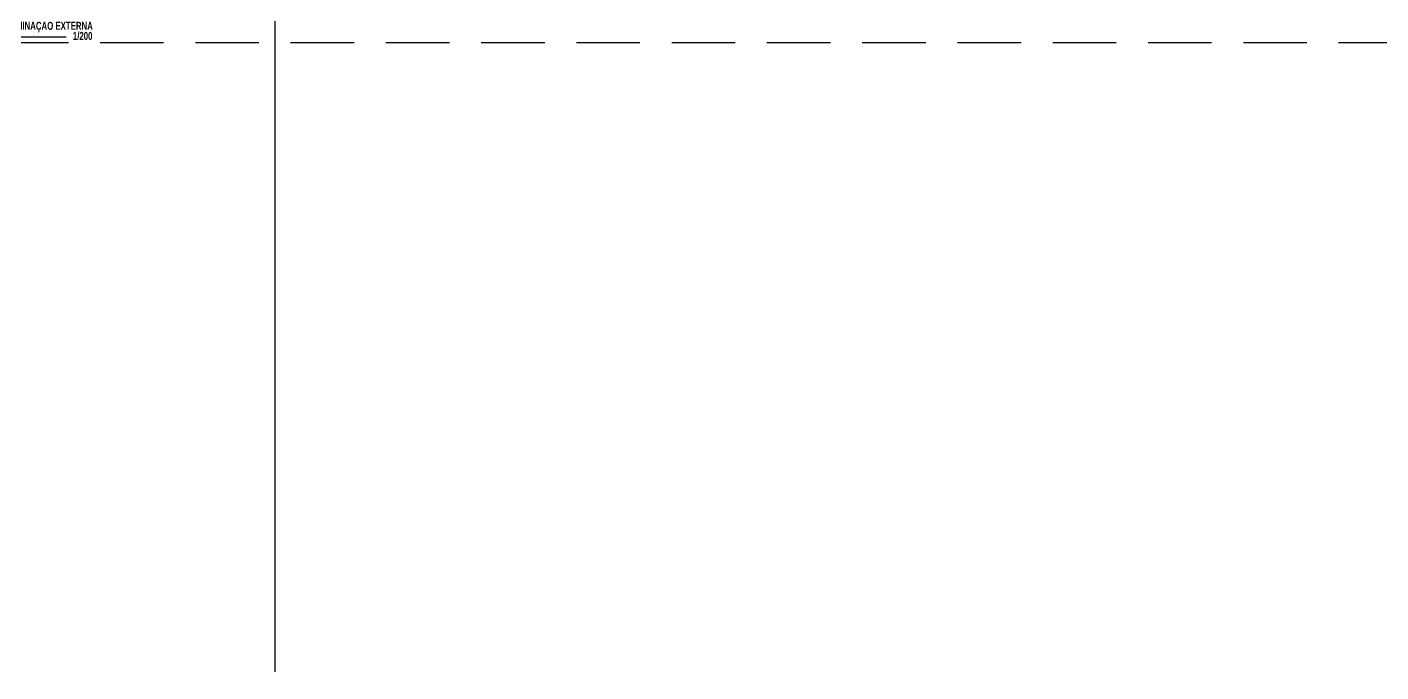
# Model space of a CAD drawing. Header units: millimetres. Extents: x 214 to 1190, y -192 to 1092.
# Drawn here: x 610.5 to 745.9, y 804 to 868.5 of the extents above; entities that cross this region are included whole.
import ezdxf

# ---------------------------------------------------------------- set-up
doc = ezdxf.new("R2010")
doc.units = ezdxf.units.MM
doc.linetypes.add('OCULTA2', pattern=[4.7625, 3.175, -1.5875])
doc.layers.add('I-CARIMBO', color=1, linetype='Continuous')
doc.layers.add('I-TEXTOS', color=2, linetype='Continuous', lineweight=25)
doc.styles.add('SANSSERIFBOLD', font='sasb____.pfb')

msp = doc.modelspace()

# ---------------------------------------------------------------- linework, layer by layer
at = {"linetype": 'OCULTA2', "ltscale": 2}
msp.add_lwpolyline([(590.86, 987.7), (757.52, 987.7), (757.52, 866.95), (590.86, 866.95)], close=True, dxfattribs=at)
at = {"layer": 'I-CARIMBO'}
msp.add_line((635.3, 1092.09), (635.3, 804.03), dxfattribs=at)
at = {"layer": 'I-TEXTOS', "color": 4}
msp.add_line((604.26, 867.55), (614.44, 867.55), dxfattribs=at)

# ---------------------------------------------------------------- texts
at = {"layer": 'I-TEXTOS', "color": 4, "style": 'SANSSERIFBOLD', "width": 0.7}
for s, p in [('PLANTA BAIXA - ILUMINAÇÃO EXTERNA', (601.62, 868.24)), ('escala                                                   1/200', (601.62, 867.23))]:
    msp.add_text(s, height=0.8, dxfattribs=at).set_placement(p)

doc.saveas('drawing.dxf')
